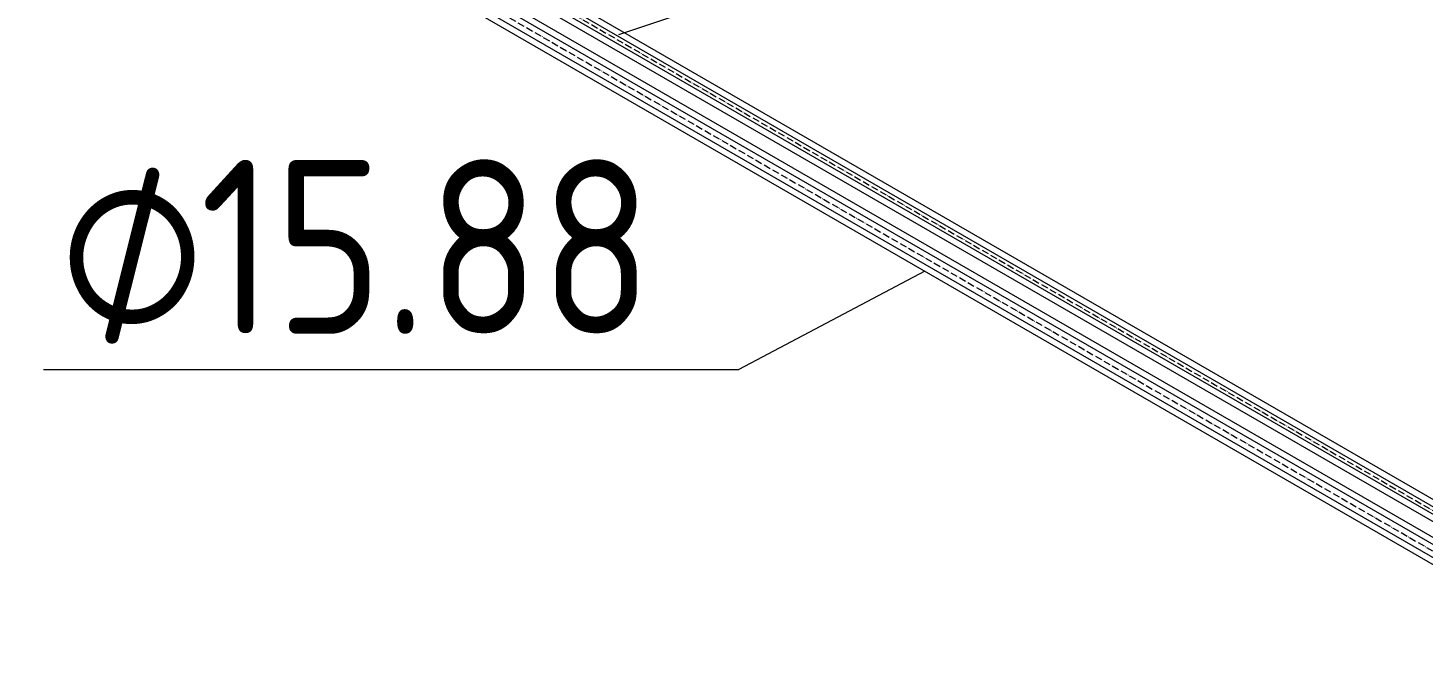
# Model space of a CAD drawing. Header units: millimetres. Extents: x -88595 to 880822, y -1054509 to -148035.
# Drawn here: x 384532 to 386538, y -327888 to -326988 of the extents above; entities that cross this region are included whole.
import ezdxf

# ---------------------------------------------------------------- set-up
doc = ezdxf.new("R2010")
doc.units = ezdxf.units.MM
doc.linetypes.add('$12$ADSK_Осевая', pattern=[14, 10, -2, 0, -2])
for name, color, linetype, lineweight in [('Изоляция', 7, 'Continuous', 18), ('Марки', 7, 'Continuous', 20), ('Трубопровод', 7, 'Continuous', 18)]:
    doc.layers.add(name, color=color, linetype=linetype, lineweight=lineweight)
doc.styles.add('$10$GOST Common', font='GOST_Common.ttf', dxfattribs={"width": 0.9, "height": 250})
doc.styles.add('$6$GOST Common_1', font='GOST_Common.ttf', dxfattribs={"width": 0.9, "height": 250})

# ---------------------------------------------------------------- blocks, each defined once
blk = doc.blocks.new('$0$ADSK_M_Трубы - Диаметр_10-3265709-В_ОВ3_1')
at = {"layer": 'Марки'}
blk.add_line((-18838.4, 4128.3), (-17838.4, 4128.3), dxfattribs=at)

msp = doc.modelspace()

# ---------------------------------------------------------------- linework, layer by layer
at = {"layer": 'Изоляция', "color": 190, "true_color": 0x8000ff}
for p, q in [((386797.4, -327807), (384555.7, -326512.7)), ((384542, -326536.6), (386786.3, -327832.3))]:
    msp.add_line(p, q, dxfattribs=at)
at = {"layer": 'Изоляция', "color": 134, "true_color": 0x00a6a6}
for p, q in [((386789.4, -327856.9), (384552.3, -326565.3)), ((384532.4, -326592.9), (386775.3, -327887.9))]:
    msp.add_line(p, q, dxfattribs=at)
at = {"layer": 'Марки'}
for p, q in [((385381.8, -326997), (385648.9, -326907.9)), ((385821.8, -327337.4), (385554.6, -327478.9))]:
    msp.add_line(p, q, dxfattribs=at)
at = {"layer": 'Трубопровод', "color": 190, "linetype": '$12$ADSK_Осевая', "true_color": 0x8000ff}
msp.add_line((384548.8, -326524.6), (386793.2, -327820.4), dxfattribs=at)
msp.add_line((384548.8, -326524.6), (386793.2, -327820.4), dxfattribs=at)
at = {"layer": 'Трубопровод', "color": 190, "true_color": 0x8000ff}
for p, q in [((386795.6, -327816.3), (384551.2, -326520.5)), ((384546.5, -326528.8), (386790.8, -327824.5))]:
    msp.add_line(p, q, dxfattribs=at)
at = {"layer": 'Трубопровод', "color": 134, "true_color": 0x00a6a6}
for p, q in [((384536.9, -326585.1), (386779.8, -327880.1)), ((386787.8, -327866.3), (384544.8, -326571.4))]:
    msp.add_line(p, q, dxfattribs=at)
at = {"layer": 'Трубопровод', "color": 134, "linetype": '$12$ADSK_Осевая', "true_color": 0x00a6a6}
msp.add_line((384540.8, -326578.2), (386783.8, -327873.2), dxfattribs=at)
msp.add_line((384540.8, -326578.2), (386783.8, -327873.2), dxfattribs=at)

# ---------------------------------------------------------------- block references
at = {"layer": 'Марки'}
msp.add_blockref('$0$ADSK_M_Трубы - Диаметр_10-3265709-В_ОВ3_1', (403393, -331607.2), dxfattribs=at)

# ---------------------------------------------------------------- texts
at = {"layer": 'Марки', "lineweight": 9, "char_height": 250, "attachment_point": 1}
for s, insert, width, style in [('\\fGOST Common|b0|i0|c254|p34|;\\W.9;⌀', (384577.2, -327177.3), 245.316, '$6$GOST Common_1'), ('15.88', (384779.6, -327177.3), 800.886, '$10$GOST Common')]:
    msp.add_mtext(s, dxfattribs=dict(at, insert=insert, width=width, style=style))

doc.saveas('drawing.dxf')
